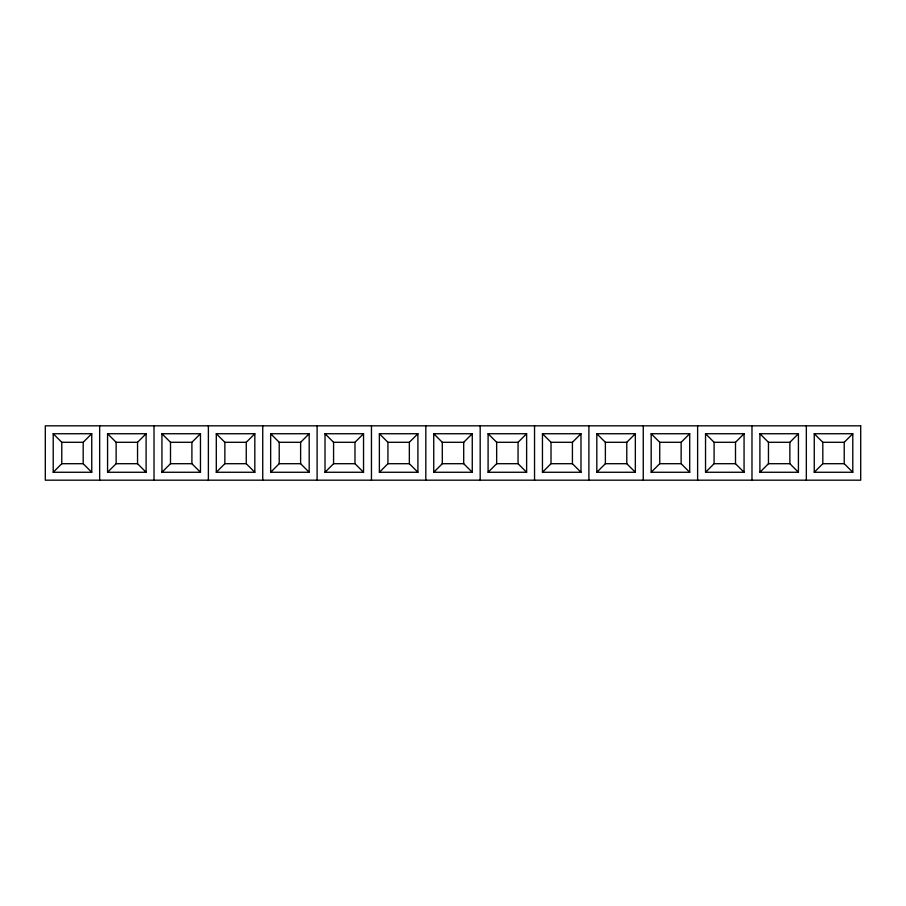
<?xml version="1.0" encoding="UTF-8"?>
<svg xmlns="http://www.w3.org/2000/svg" width="906" height="906" viewBox="0 0 906 906"><rect width="100%" height="100%" fill="white"/><g stroke="black" fill="none" stroke-linecap="round" stroke-linejoin="round"><path stroke-width="1.36" d="M53.216 472.264L61.778 463.702L61.778 442.298L53.216 433.736L91.744 433.736L91.744 472.264L53.216 472.264L53.216 433.736M61.778 442.298L83.182 442.298L91.744 433.736M107.576 472.264L116.138 463.702L116.138 442.298L107.576 433.736L107.576 472.264L146.104 472.264L146.104 433.736L107.576 433.736M146.104 472.264L137.542 463.702L137.542 442.298L146.104 433.736M161.936 472.264L170.498 463.702L191.902 463.702L200.464 472.264L161.936 472.264L161.936 433.736L200.464 433.736L200.464 472.264M161.936 433.736L170.498 442.298L191.902 442.298L200.464 433.736M216.296 472.264L224.858 463.702L246.262 463.702L254.824 472.264L216.296 472.264L216.296 433.736L254.824 433.736L254.824 472.264M216.296 433.736L224.858 442.298L246.262 442.298L254.824 433.736M270.656 472.264L279.218 463.702L300.622 463.702L309.184 472.264L270.656 472.264L270.656 433.736L309.184 433.736L309.184 472.264M270.656 433.736L279.218 442.298L300.622 442.298L309.184 433.736M325.016 472.264L333.578 463.702L354.982 463.702L363.544 472.264L325.016 472.264L325.016 433.736L363.544 433.736L363.544 472.264M325.016 433.736L333.578 442.298L354.982 442.298L363.544 433.736M379.376 472.264L387.938 463.702L387.938 442.298L379.376 433.736L417.904 433.736L417.904 472.264L379.376 472.264L379.376 433.736M387.938 442.298L409.342 442.298L417.904 433.736M433.736 472.264L442.298 463.702L463.702 463.702L472.264 472.264L433.736 472.264L433.736 433.736L472.264 433.736L472.264 472.264M433.736 433.736L442.298 442.298L463.702 442.298L472.264 433.736M488.096 472.264L496.658 463.702L496.658 442.298L488.096 433.736L526.624 433.736L526.624 472.264L488.096 472.264L488.096 433.736M496.658 442.298L518.062 442.298L526.624 433.736M542.456 472.264L551.018 463.702L572.422 463.702L580.984 472.264L542.456 472.264L542.456 433.736L580.984 433.736L580.984 472.264M542.456 433.736L551.018 442.298L572.422 442.298L580.984 433.736M596.816 472.264L605.378 463.702L626.782 463.702L635.344 472.264L596.816 472.264L596.816 433.736L635.344 433.736L635.344 472.264M626.782 463.702L626.782 442.298L635.344 433.736M651.176 472.264L659.738 463.702L681.142 463.702L689.704 472.264L651.176 472.264L651.176 433.736L689.704 433.736L689.704 472.264M651.176 433.736L659.738 442.298L681.142 442.298L689.704 433.736M705.536 472.264L714.098 463.702L735.502 463.702L744.064 472.264L705.536 472.264L705.536 433.736L744.064 433.736L744.064 472.264M705.536 433.736L714.098 442.298L735.502 442.298L744.064 433.736M759.896 472.264L768.458 463.702L789.862 463.702L798.424 472.264L759.896 472.264L759.896 433.736L798.424 433.736L798.424 472.264M759.896 433.736L768.458 442.298L789.862 442.298L798.424 433.736M814.256 472.264L822.818 463.702L844.222 463.702L852.784 472.264L814.256 472.264L814.256 433.736L852.784 433.736L852.784 472.264M844.222 463.702L844.222 442.298L852.784 433.736M116.138 442.298L137.542 442.298M596.816 433.736L605.378 442.298L626.782 442.298M814.256 433.736L822.818 442.298L844.222 442.298M61.778 463.702L83.182 463.702L91.744 472.264M116.138 463.702L137.542 463.702M387.938 463.702L409.342 463.702L417.904 472.264M496.658 463.702L518.062 463.702L526.624 472.264M822.818 442.298L822.818 463.702M806.34 425.82L806.34 480.18M789.862 442.298L789.862 463.702M768.458 442.298L768.458 463.702M751.98 425.82L751.98 480.18M735.502 442.298L735.502 463.702M714.098 442.298L714.098 463.702M697.62 425.82L697.62 480.18M681.142 442.298L681.142 463.702M659.738 442.298L659.738 463.702M643.26 425.82L643.26 480.18M605.378 442.298L605.378 463.702M588.9 425.82L588.9 480.18M572.422 442.298L572.422 463.702M551.018 442.298L551.018 463.702M534.54 425.82L534.54 480.18M518.062 442.298L518.062 463.702M480.18 425.82L480.18 480.18M463.702 442.298L463.702 463.702M442.298 442.298L442.298 463.702M425.82 425.82L425.82 480.18M409.342 442.298L409.342 463.702M371.46 425.82L371.46 480.18M354.982 442.298L354.982 463.702M333.578 442.298L333.578 463.702M317.1 425.82L317.1 480.18M300.622 442.298L300.622 463.702M279.218 442.298L279.218 463.702M262.74 425.82L262.74 480.18M246.262 442.298L246.262 463.702M224.858 442.298L224.858 463.702M208.38 425.82L208.38 480.18M191.902 442.298L191.902 463.702M170.498 442.298L170.498 463.702M154.02 425.82L154.02 480.18M99.66 425.82L99.66 480.18M83.182 442.298L83.182 463.702M860.7 425.82L45.3 425.82L45.3 480.18L860.7 480.18L860.7 425.82"/></g></svg>
